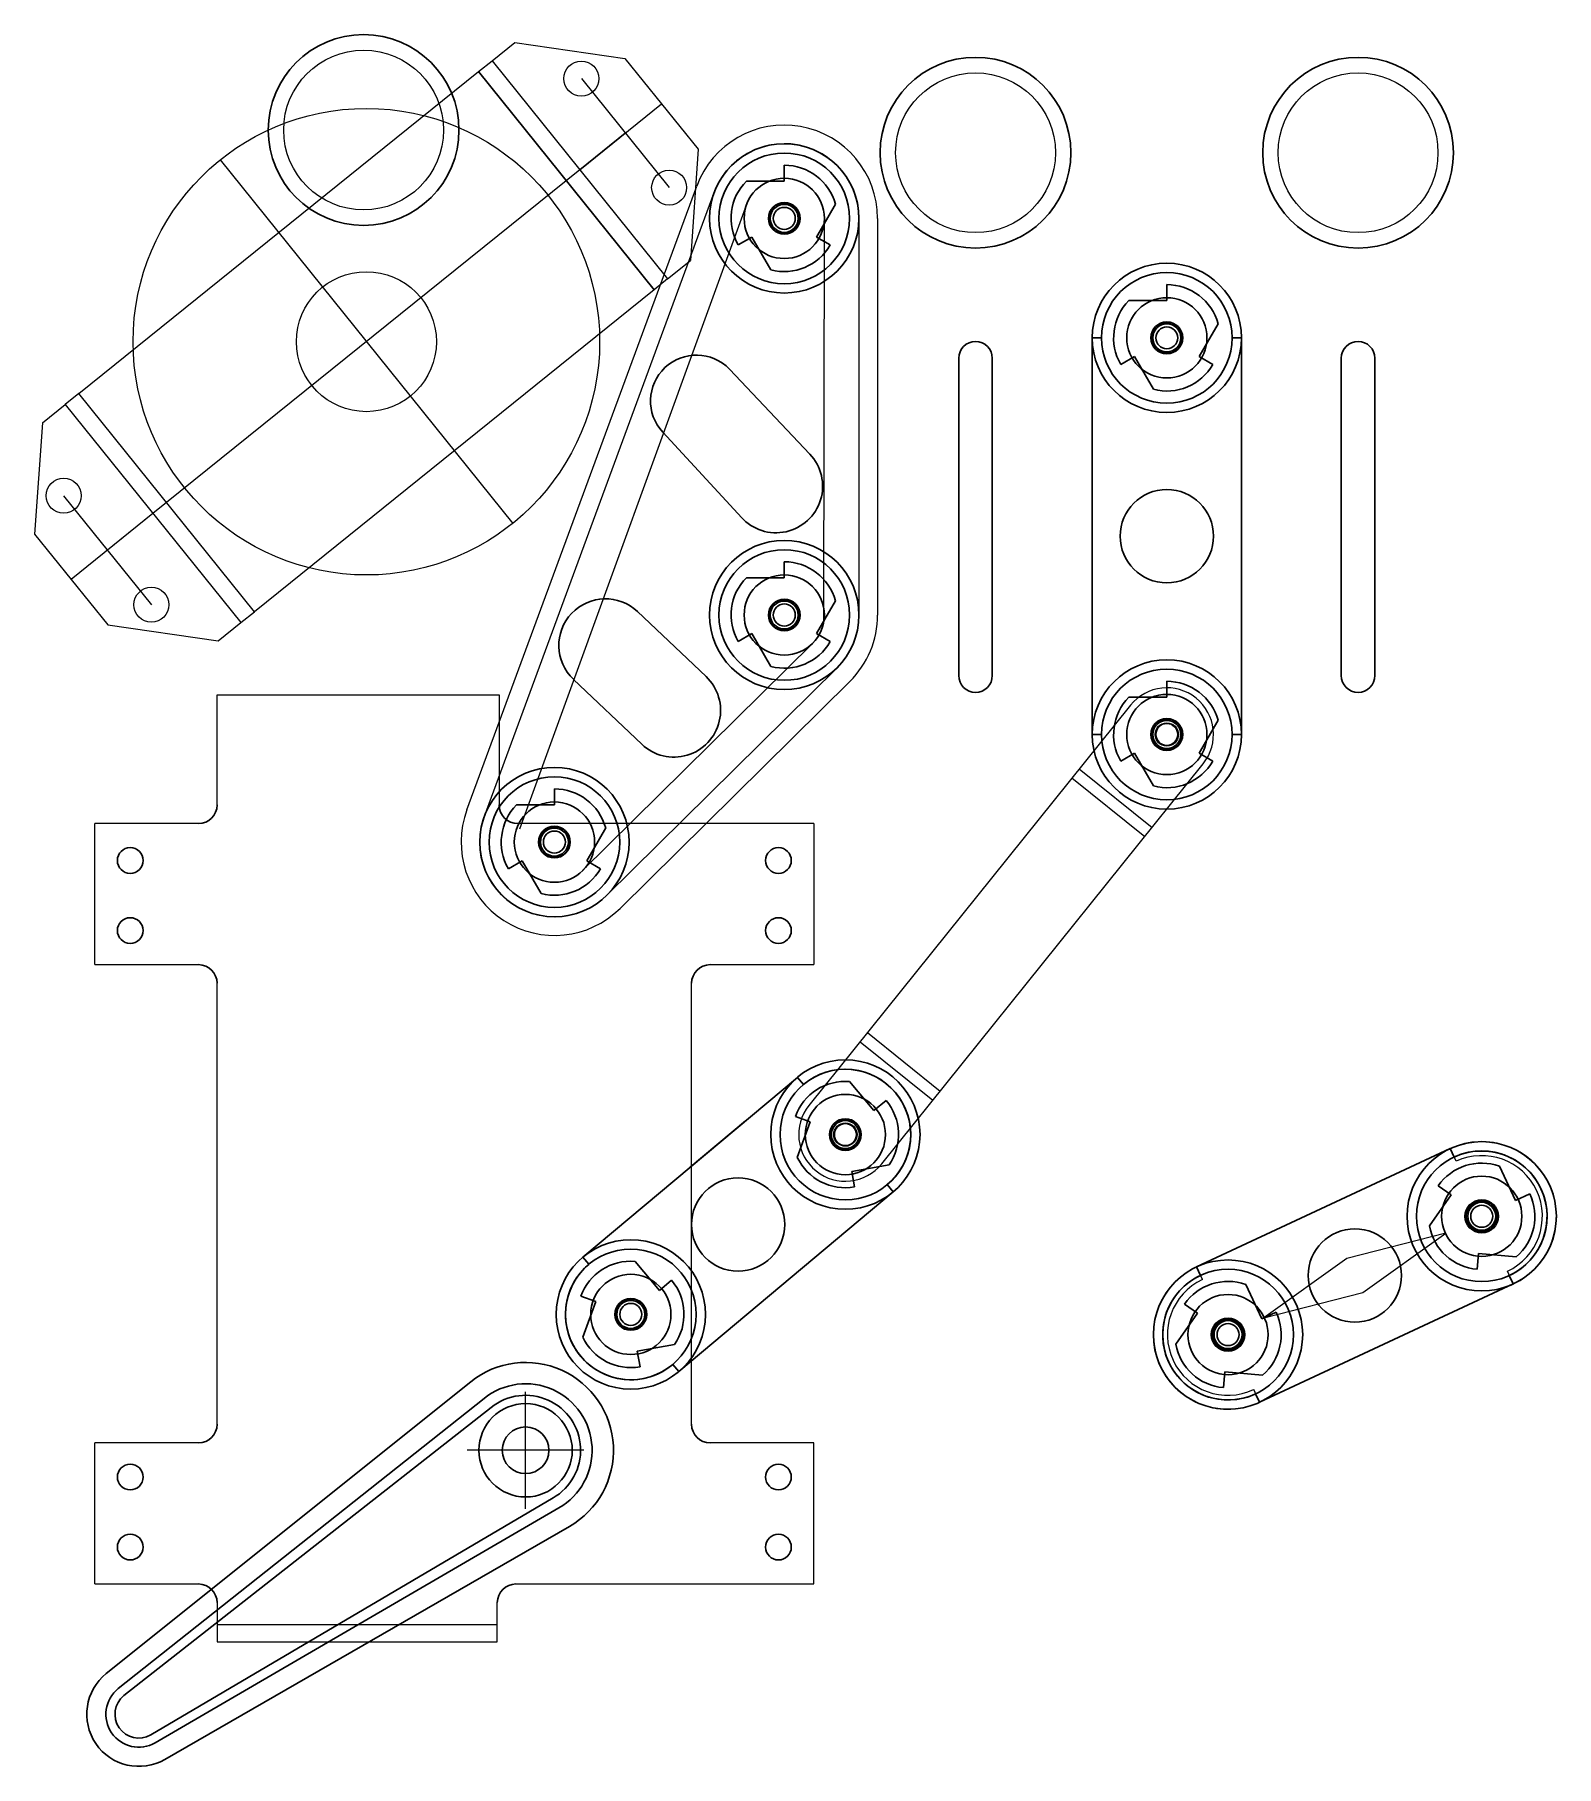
# Model space of a CAD drawing. Extents: x 10.16 to 18.31, y 5.27 to 14.55.
import ezdxf

# ---------------------------------------------------------------- set-up
doc = ezdxf.new("R2010")
doc.units = 0
doc.header["$LTSCALE"] = 5
doc.header["$MEASUREMENT"] = 0
doc.layers.get('0').update_dxf_attribs({"color": 42})
for name, color, linetype in [('3_250BIT_500TAB', 5, 'Continuous'), ('6_125BIT_500DEP', 5, 'Continuous'), ('X_DROPS', 4, 'Continuous'), ('X_ROLLOVER', 4, 'Continuous'), ('X_SMPOSTS', 4, 'Continuous'), ('Z0_CUT250', 4, 'Continuous'), ('Z0_CUT500', 4, 'Continuous'), ('Z0_LOWERTHIRD', 4, 'Continuous'), ('Z_GLOBETROTTERS_1', 37, 'Continuous')]:
    doc.layers.add(name, color=color, linetype=linetype)
doc.layers.add('UNASSIGNED', color=7, linetype='Continuous', lineweight=0)

msp = doc.modelspace()

# ---------------------------------------------------------------- linework, layer by layer
at = {"color": 47, "linetype": 'Continuous', "lineweight": 5}
for p, q in [((12.5681, 10.3595), (13.7997, 13.7013)), ((13.9733, 13.6373), (12.7558, 10.2903)), ((14.3876, 11.4063), (14.39, 13.5629)), ((14.575, 13.5629), (14.575, 11.4379)), ((13.0945, 10.0682), (14.3261, 11.285)), ((13.2246, 9.9366), (14.4561, 11.1534))]:
    msp.add_line(p, q, dxfattribs=at)
at = {"color": 47, "linetype": 'Continuous', "lineweight": 25}
for centre, radius in [((14.175, 13.5629), 0.4), ((14.175, 13.5629), 0.215), ((16.225, 12.9228), 0.4), ((16.225, 12.9228), 0.215), ((14.175, 11.4379), 0.4), ((14.175, 11.4379), 0.215), ((16.225, 10.7978), 0.4), ((16.225, 10.7978), 0.215), ((12.9434, 10.2212), 0.4), ((12.9434, 10.2212), 0.215), ((14.5024, 8.6542), 0.4), ((14.5024, 8.6542), 0.215), ((17.9125, 8.2163), 0.4), ((17.9125, 8.2163), 0.215), ((13.3527, 7.6907), 0.4), ((16.553, 7.5824), 0.4), ((13.3527, 7.6907), 0.215), ((16.553, 7.5824), 0.215)]:
    msp.add_circle(centre, radius, dxfattribs=at)
at = {"layer": '3_250BIT_500TAB', "color": 5, "linetype": 'Continuous', "lineweight": 25}
for p, q in [((14.3122, 12.3002), (13.8812, 12.7557)), ((13.5237, 12.4175), (13.9468, 11.9589)), ((13.3891, 11.4559), (13.7559, 11.108)), ((13.4117, 10.7453), (13.045, 11.0932))]:
    msp.add_line(p, q, dxfattribs=at)
for centre in [(16.225, 11.8603), (13.9276, 8.1724), (17.2328, 7.8994), (12.789, 6.9626)]:
    msp.add_circle(centre, 0.25, dxfattribs=at)
for centre, radius, start, end in [((13.7046, 12.5844), 0.2461, 44.13295, -137.30364), ((14.1306, 12.1284), 0.25, -138.02193, 43.41465), ((13.2171, 11.2746), 0.25, 46.50579, -133.49421), ((13.5838, 10.9266), 0.25, -133.49421, 46.50579)]:
    msp.add_arc(centre, radius, start, end, dxfattribs=at)
at = {"layer": '6_125BIT_500DEP', "color": 5, "linetype": 'Continuous', "lineweight": 25}
for p, q in [((15.11, 12.8135), (15.11, 11.1135)), ((15.29, 12.8135), (15.29, 11.1135)), ((17.16, 12.8135), (17.16, 11.1135)), ((17.34, 12.8135), (17.34, 11.1135))]:
    msp.add_line(p, q, dxfattribs=at)
for centre in [(14.175, 13.5629), (16.225, 12.9228), (14.175, 11.4379), (16.225, 10.7978), (12.9434, 10.2212), (14.5024, 8.6542), (17.9125, 8.2163), (13.3527, 7.6907), (16.553, 7.5824)]:
    msp.add_circle(centre, 0.0825, dxfattribs=at)
for centre, start, end in [((15.2, 12.8135), 0, 180), ((17.25, 12.8135), 0, 180), ((15.2, 11.1135), 180, 0), ((17.25, 11.1135), 180, 0)]:
    msp.add_arc(centre, 0.09, start, end, dxfattribs=at)
at = {"layer": 'UNASSIGNED', "color": 4, "linetype": 'Continuous', "lineweight": 25}
for p, q in [((14.175, 13.8479), (14.175, 13.7629)), ((14.175, 13.7629), (13.972, 13.7629)), ((14.3482, 13.4629), (14.4497, 13.6388)), ((13.9282, 13.4204), (14.0018, 13.4629)), ((14.0018, 13.4629), (14.1033, 13.2871)), ((14.4218, 13.4204), (14.3482, 13.4629)), ((16.225, 13.2078), (16.225, 13.1228)), ((16.225, 13.1228), (16.022, 13.1228)), ((16.3982, 12.8228), (16.4997, 12.9987)), ((15.9782, 12.7803), (16.0518, 12.8228)), ((16.0518, 12.8228), (16.1533, 12.647)), ((16.4718, 12.7803), (16.3982, 12.8228)), ((14.175, 11.7229), (14.175, 11.6379)), ((14.175, 11.6379), (13.972, 11.6379)), ((14.3482, 11.3379), (14.4497, 11.5138)), ((13.9282, 11.2954), (14.0018, 11.3379)), ((14.0018, 11.3379), (14.1033, 11.1621)), ((14.4218, 11.2954), (14.3482, 11.3379)), ((16.225, 11.0828), (16.225, 10.9978)), ((16.225, 10.9978), (16.022, 10.9978)), ((16.3982, 10.6978), (16.4997, 10.8737)), ((15.9782, 10.6553), (16.0518, 10.6978)), ((16.0518, 10.6978), (16.1533, 10.522)), ((16.4718, 10.6553), (16.3982, 10.6978)), ((12.9434, 10.5062), (12.9434, 10.4212)), ((12.9434, 10.4212), (12.7404, 10.4212)), ((13.1166, 10.1212), (13.2182, 10.297)), ((12.6966, 10.0787), (12.7702, 10.1212)), ((12.7702, 10.1212), (12.8717, 9.9453)), ((13.1902, 10.0787), (13.1166, 10.1212)), ((14.6557, 8.7826), (14.5253, 8.9382)), ((14.7209, 8.8372), (14.6557, 8.7826)), ((14.2347, 8.7518), (14.3145, 8.7227)), ((14.3145, 8.7227), (14.245, 8.5319)), ((14.537, 8.4572), (14.737, 8.4923)), ((14.5517, 8.3735), (14.537, 8.4572)), ((18.0938, 8.3009), (18.0079, 8.4849)), ((17.679, 8.3798), (17.7487, 8.331)), ((17.7487, 8.331), (17.6322, 8.1647)), ((18.1708, 8.3368), (18.0938, 8.3009)), ((17.8877, 7.9324), (17.8951, 8.0171)), ((17.8951, 8.0171), (18.0973, 7.9994)), ((13.506, 7.8192), (13.3756, 7.9748)), ((13.5712, 7.8738), (13.506, 7.8192)), ((16.7343, 7.6669), (16.6485, 7.8509)), ((13.085, 7.7884), (13.1648, 7.7593)), ((13.1648, 7.7593), (13.0953, 7.5685)), ((16.3196, 7.7459), (16.3892, 7.6971)), ((16.8113, 7.7028), (16.7343, 7.6669)), ((16.3892, 7.6971), (16.2727, 7.5308)), ((13.3873, 7.4937), (13.5873, 7.5289)), ((13.402, 7.41), (13.3873, 7.4937)), ((16.5282, 7.2985), (16.5356, 7.3832)), ((16.5356, 7.3832), (16.7379, 7.3655))]:
    msp.add_line(p, q, dxfattribs=at)
for centre, radius in [((14.175, 13.5629), 0.085), ((14.175, 13.5629), 0.059), ((16.225, 12.9228), 0.085), ((16.225, 12.9228), 0.059), ((14.175, 11.4379), 0.085), ((14.175, 11.4379), 0.059), ((16.225, 10.7978), 0.085), ((16.225, 10.7978), 0.059), ((12.9434, 10.2212), 0.085), ((12.9434, 10.2212), 0.059), ((14.5024, 8.6542), 0.085), ((14.5024, 8.6542), 0.059), ((17.9125, 8.2163), 0.085), ((17.9125, 8.2163), 0.059), ((13.3527, 7.6907), 0.085), ((13.3527, 7.6907), 0.059), ((16.553, 7.5824), 0.085), ((16.553, 7.5824), 0.059)]:
    msp.add_circle(centre, radius, dxfattribs=at)
for centre, start, end in [((14.175, 13.5629), 15.43207, 90), ((14.175, 13.5629), 135.43207, -150), ((14.175, 13.5629), -104.56793, -30), ((16.225, 12.9228), 15.43207, 90), ((16.225, 12.9228), 135.43207, -150), ((16.225, 12.9228), -104.56793, -30), ((14.175, 11.4379), 15.43207, 90), ((14.175, 11.4379), 135.43207, -150), ((14.175, 11.4379), -104.56793, -30), ((16.225, 10.7978), 15.43207, 90), ((16.225, 10.7978), 135.43207, -150), ((16.225, 10.7978), -104.56793, -30), ((12.9434, 10.2212), 15.43207, 90), ((12.9434, 10.2212), 135.43207, -150), ((12.9434, 10.2212), -104.56793, -30), ((14.5024, 8.6542), 85.39489, 159.96282), ((14.5024, 8.6542), -34.60511, 39.96282), ((14.5024, 8.6542), -154.60511, -80.03718), ((17.9125, 8.2163), 70.43207, 145), ((17.9125, 8.2163), -49.56793, 25), ((17.9125, 8.2163), -169.56793, -95), ((13.3527, 7.6907), 85.39489, 159.96282), ((13.3527, 7.6907), -34.60511, 39.96282), ((16.553, 7.5824), 70.43207, 145), ((16.553, 7.5824), -49.56793, 25), ((13.3527, 7.6907), -154.60511, -80.03718), ((16.553, 7.5824), -169.56793, -95)]:
    msp.add_arc(centre, 0.285, start, end, dxfattribs=at)
at = {"layer": 'X_DROPS', "color": 5, "linetype": 'Continuous', "lineweight": 5}
for centre in [(11.9208, 14.0362), (11.9208, 14.0362), (15.2, 13.9145), (17.25, 13.9145)]:
    msp.add_circle(centre, 0.4281, dxfattribs=at)
at = {"layer": 'X_ROLLOVER', "color": 27, "linetype": 'Continuous', "lineweight": 25}
for p, q in [((15.875, 12.9228), (15.825, 12.9228)), ((15.825, 12.9228), (15.825, 10.7978)), ((16.575, 12.9228), (16.625, 12.9228)), ((16.625, 12.9228), (16.625, 10.7978)), ((15.825, 10.7978), (15.875, 10.7978)), ((16.625, 10.7978), (16.575, 10.7978)), ((14.2455, 8.9608), (13.0958, 7.9973)), ((14.2776, 8.9224), (14.2455, 8.9608)), ((17.7434, 8.5789), (16.384, 7.9449)), ((17.7646, 8.5335), (17.7434, 8.5789)), ((14.7272, 8.3859), (14.7593, 8.3476)), ((14.7593, 8.3476), (13.6096, 7.3841)), ((13.0958, 7.9973), (13.1279, 7.959)), ((16.384, 7.9449), (16.4051, 7.8996)), ((18.0604, 7.8991), (18.0815, 7.8538)), ((18.0815, 7.8538), (16.7221, 7.2199)), ((13.6096, 7.3841), (13.5775, 7.4225)), ((16.7221, 7.2199), (16.7009, 7.2652))]:
    msp.add_line(p, q, dxfattribs=at)
at = {"layer": 'X_ROLLOVER', "color": 27, "linetype": 'Continuous', "lineweight": 5}
for p, q in [((16.0301, 10.9544), (14.3075, 8.8108)), ((14.6973, 8.4976), (16.4199, 10.6412)), ((15.7561, 10.6134), (16.1458, 10.3002)), ((15.7169, 10.5647), (16.1067, 10.2515)), ((14.6207, 9.2005), (15.0105, 8.8873)), ((14.5816, 9.1518), (14.9713, 8.8386))]:
    msp.add_line(p, q, dxfattribs=at)
at = {"layer": 'X_ROLLOVER', "color": 29, "linetype": 'Continuous', "lineweight": 5}
msp.add_line((13.9668, 8.7272), (13.6707, 8.479), dxfattribs=at)
at = {"layer": 'X_ROLLOVER', "color": 6, "linetype": 'Continuous', "lineweight": 25}
for p, q in [((10.5421, 5.7662), (12.4947, 7.3301)), ((12.5662, 7.2407), (10.6063, 5.686)), ((12.6048, 7.1926), (10.6365, 5.6482)), ((12.936, 6.7072), (10.7804, 5.4374)), ((12.9668, 6.6537), (10.8045, 5.3955)), ((10.8558, 5.3065), (13.0239, 6.5546))]:
    msp.add_line(p, q, dxfattribs=at)
at = {"layer": 'X_ROLLOVER', "color": 27, "linetype": 'Continuous', "lineweight": 25}
for centre, radius in [((14.175, 13.5629), 0.35), ((14.175, 13.5629), 0.075), ((16.225, 12.9228), 0.35), ((16.225, 12.9228), 0.075), ((14.175, 11.4379), 0.35), ((14.175, 11.4379), 0.075), ((16.225, 10.7978), 0.35), ((16.225, 10.7978), 0.075), ((12.9434, 10.2212), 0.35), ((12.9434, 10.2212), 0.075), ((14.5024, 8.6542), 0.35), ((14.5024, 8.6542), 0.075), ((17.9125, 8.2163), 0.35), ((17.9125, 8.2163), 0.075), ((13.3527, 7.6907), 0.35), ((16.553, 7.5824), 0.35), ((13.3527, 7.6907), 0.075), ((16.553, 7.5824), 0.075)]:
    msp.add_circle(centre, radius, dxfattribs=at)
at = {"layer": 'X_ROLLOVER', "color": 27, "linetype": 'Continuous', "lineweight": 5}
for centre in [(16.225, 10.7978), (14.5024, 8.6542)]:
    msp.add_circle(centre, 0.0625, dxfattribs=at)
at = {"layer": 'X_ROLLOVER', "color": 6, "linetype": 'Continuous', "lineweight": 25}
msp.add_circle((12.789, 6.9626), 0.125, dxfattribs=at)
at = {"layer": 'X_ROLLOVER', "color": 27, "linetype": 'Continuous', "lineweight": 25}
for centre, start, end in [((16.225, 12.9228), 0, -180), ((16.225, 10.7978), -180, 0), ((14.5024, 8.6542), -50.03718, 129.96282), ((17.9125, 8.2163), -65, 115), ((13.3527, 7.6907), 129.96282, -50.03718), ((16.553, 7.5824), 115, -65)]:
    msp.add_arc(centre, 0.35, start, end, dxfattribs=at)
at = {"layer": 'X_ROLLOVER', "color": 27, "linetype": 'Continuous', "lineweight": 5}
for centre, start, end in [((16.225, 10.7978), -38.78422, 141.21578), ((14.5024, 8.6542), 141.21578, -38.78422)]:
    msp.add_arc(centre, 0.25, start, end, dxfattribs=at)
at = {"layer": 'X_ROLLOVER', "color": 6, "linetype": 'Continuous', "lineweight": 25}
for centre, radius, start, end in [((12.789, 6.9626), 0.4708, -60.07295, 128.69296), ((12.789, 6.9626), 0.3564, -60.07295, 128.69296), ((12.789, 6.9626), 0.2947, -60.07295, 128.69296), ((10.7165, 5.5483), 0.2791, 128.69296, -60.07295), ((10.7165, 5.5483), 0.1764, 128.69296, -60.07295), ((10.7165, 5.5483), 0.1279, 128.69296, -60.07295)]:
    msp.add_arc(centre, radius, start, end, dxfattribs=at)
at = {"layer": 'X_SMPOSTS', "color": 3, "linetype": 'Continuous', "lineweight": 25}
for centre in [(11.9208, 14.0362), (11.9208, 14.0362), (15.2, 13.9145), (17.25, 13.9145)]:
    msp.add_circle(centre, 0.5111, dxfattribs=at)
at = {"layer": 'Z0_CUT250', "color": 47, "linetype": 'Continuous', "lineweight": 5}
for p, q in [((12.5681, 10.3595), (13.7997, 13.7013)), ((14.575, 13.5629), (14.575, 11.4379)), ((14.4561, 11.1534), (13.2246, 9.9366))]:
    msp.add_line(p, q, dxfattribs=at)
at = {"layer": 'Z0_CUT250', "color": 55, "linetype": 'Continuous', "lineweight": 5}
for p, q in [((17.7434, 8.5789), (16.384, 7.9449)), ((18.0815, 7.8538), (16.7221, 7.2199))]:
    msp.add_line(p, q, dxfattribs=at)
at = {"layer": 'Z0_CUT250', "color": 47, "linetype": 'Continuous', "lineweight": 5}
for centre in [(14.175, 13.5629), (12.9434, 10.2212)]:
    msp.add_circle(centre, 0.075, dxfattribs=at)
at = {"layer": 'Z0_CUT250', "color": 55, "linetype": 'Continuous', "lineweight": 5}
for centre in [(17.9125, 8.2163), (16.553, 7.5824)]:
    msp.add_circle(centre, 0.09, dxfattribs=at)
at = {"layer": 'Z0_CUT250', "color": 47, "linetype": 'Continuous', "lineweight": 5}
for centre, start, end in [((14.175, 13.5629), 0, 159.76923), ((14.175, 11.4379), -45.34649, 0), ((12.9434, 10.2212), 159.76923, -45.34649)]:
    msp.add_arc(centre, 0.4, start, end, dxfattribs=at)
at = {"layer": 'Z0_CUT250', "color": 55, "linetype": 'Continuous', "lineweight": 5}
for centre, start, end in [((17.9125, 8.2163), -65, 115), ((16.553, 7.5824), 115, -65)]:
    msp.add_arc(centre, 0.4, start, end, dxfattribs=at)
at = {"layer": 'Z0_CUT500', "color": 47, "linetype": 'Continuous', "lineweight": 5}
for p, q in [((12.4743, 10.3941), (13.7058, 13.7358)), ((14.675, 13.5629), (14.675, 11.4379)), ((14.5264, 11.0823), (13.2948, 9.8655)), ((17.7434, 8.5789), (16.384, 7.9449)), ((17.7751, 8.5109), (17.7434, 8.5789)), ((17.7199, 8.1265), (17.1905, 7.99)), ((17.275, 7.8087), (17.7199, 8.1265)), ((17.1905, 7.99), (16.7456, 7.6722)), ((16.4157, 7.877), (16.384, 7.9449)), ((18.0815, 7.8538), (18.0498, 7.9218)), ((18.0815, 7.8538), (16.7221, 7.2199)), ((16.7456, 7.6722), (17.275, 7.8087)), ((16.7221, 7.2199), (16.6904, 7.2879))]:
    msp.add_line(p, q, dxfattribs=at)
for centre, radius, start, end in [((14.175, 13.5629), 0.5, 0, 159.76923), ((14.175, 11.4379), 0.5, -45.34649, 0), ((12.9434, 10.2212), 0.5, 159.76923, -45.34649), ((17.9125, 8.2163), 0.325, -65, 115), ((16.553, 7.5824), 0.325, 115, -65)]:
    msp.add_arc(centre, radius, start, end, dxfattribs=at)
at = {"layer": 'Z0_LOWERTHIRD', "color": 4, "linetype": 'Continuous', "lineweight": 25}
for centre in [(10.6704, 10.1226), (14.1439, 10.1226), (10.6704, 9.7473), (14.1439, 9.7473), (10.6705, 6.8195), (14.1439, 6.8195), (10.6705, 6.4441), (14.1439, 6.4441)]:
    msp.add_circle(centre, 0.069, dxfattribs=at)
for centre, start, end in [((11.0358, 10.4204), -90, 0), ((12.7475, 10.4204), -180, -90), ((11.0358, 9.4645), 0, 90), ((13.7784, 9.4645), 90, -180), ((11.0358, 7.1022), -90, 0), ((13.7784, 7.1022), 180, -90), ((11.0358, 6.1463), 0, 90), ((12.7374, 6.1463), 90, -180)]:
    msp.add_arc(centre, 0.1001, start, end, dxfattribs=at)
at = {"layer": 'Z_GLOBETROTTERS_1', "color": 4, "linetype": 'Continuous', "lineweight": 5}
for p, q in [((12.609, 14.4078), (12.7307, 14.5059)), ((12.7307, 14.5059), (13.3215, 14.42)), ((12.536, 14.349), (12.609, 14.4078)), ((12.609, 14.4078), (13.5501, 13.2397)), ((13.3215, 14.42), (13.7137, 13.9333)), ((10.3945, 12.6238), (12.536, 14.349)), ((12.536, 14.349), (13.4771, 13.1809)), ((13.4771, 13.1809), (12.536, 14.349)), ((13.0877, 14.3119), (13.5582, 13.7278)), ((13.0796, 13.8238), (13.5176, 14.1767)), ((13.3229, 14.0198), (13.0796, 13.8238)), ((13.7137, 13.9333), (13.6718, 13.3378)), ((11.1516, 13.8757), (12.72, 11.9289)), ((13.0796, 13.8238), (10.7921, 11.9809)), ((13.5501, 13.2397), (13.6718, 13.3378)), ((13.4771, 13.1809), (11.3356, 11.4557)), ((13.5501, 13.2397), (13.4771, 13.1809)), ((10.3945, 12.6238), (10.3215, 12.5649)), ((11.3356, 11.4557), (10.3945, 12.6238)), ((11.3356, 11.4557), (10.3945, 12.6238)), ((10.1999, 12.4669), (10.3215, 12.5649)), ((10.3215, 12.5649), (11.2626, 11.3969)), ((10.1999, 12.4669), (10.158, 11.8714)), ((10.3134, 12.0769), (10.784, 11.4928)), ((10.7921, 11.9809), (10.354, 11.628)), ((10.7921, 11.9809), (10.5487, 11.7848)), ((10.158, 11.8714), (10.5501, 11.3847)), ((11.2626, 11.3969), (11.3356, 11.4557)), ((10.5501, 11.3847), (11.1409, 11.2988)), ((11.1409, 11.2988), (11.2626, 11.3969)), ((11.1359, 10.4204), (11.1359, 11.011)), ((11.1359, 11.011), (12.6474, 11.011)), ((12.6474, 11.011), (12.6474, 10.4204)), ((11.0358, 10.3203), (10.4803, 10.3203)), ((10.4803, 9.5646), (10.4803, 10.3203)), ((14.334, 10.3203), (12.7475, 10.3203)), ((14.334, 10.3203), (14.334, 9.5646)), ((10.4803, 9.5646), (11.0358, 9.5646)), ((13.7784, 9.5646), (14.334, 9.5646)), ((11.1359, 7.1022), (11.1359, 9.4645)), ((13.6783, 7.1022), (13.6783, 9.4645)), ((12.789, 6.6498), (12.789, 7.2754)), ((11.0358, 7.0021), (10.4803, 7.0021)), ((10.4803, 6.2464), (10.4803, 7.0021)), ((13.1018, 6.9626), (12.4762, 6.9626)), ((14.334, 7.0021), (13.7784, 7.0021)), ((14.334, 6.2464), (14.334, 7.0021)), ((10.4803, 6.2464), (11.0358, 6.2464)), ((12.7374, 6.2464), (14.334, 6.2464)), ((11.1359, 6.1463), (11.1359, 5.9361)), ((12.6373, 5.9361), (12.6373, 6.1463)), ((11.1359, 6.0292), (12.6373, 6.0292)), ((11.1359, 5.9361), (12.6373, 5.9361))]:
    msp.add_line(p, q, dxfattribs=at)
for centre, radius in [((13.0877, 14.3119), 0.0938), ((11.9358, 12.9023), 1.25), ((13.5582, 13.7278), 0.0938), ((11.9358, 12.9023), 0.375), ((10.3134, 12.0769), 0.0938), ((10.784, 11.4928), 0.0938)]:
    msp.add_circle(centre, radius, dxfattribs=at)

doc.saveas('drawing.dxf')
